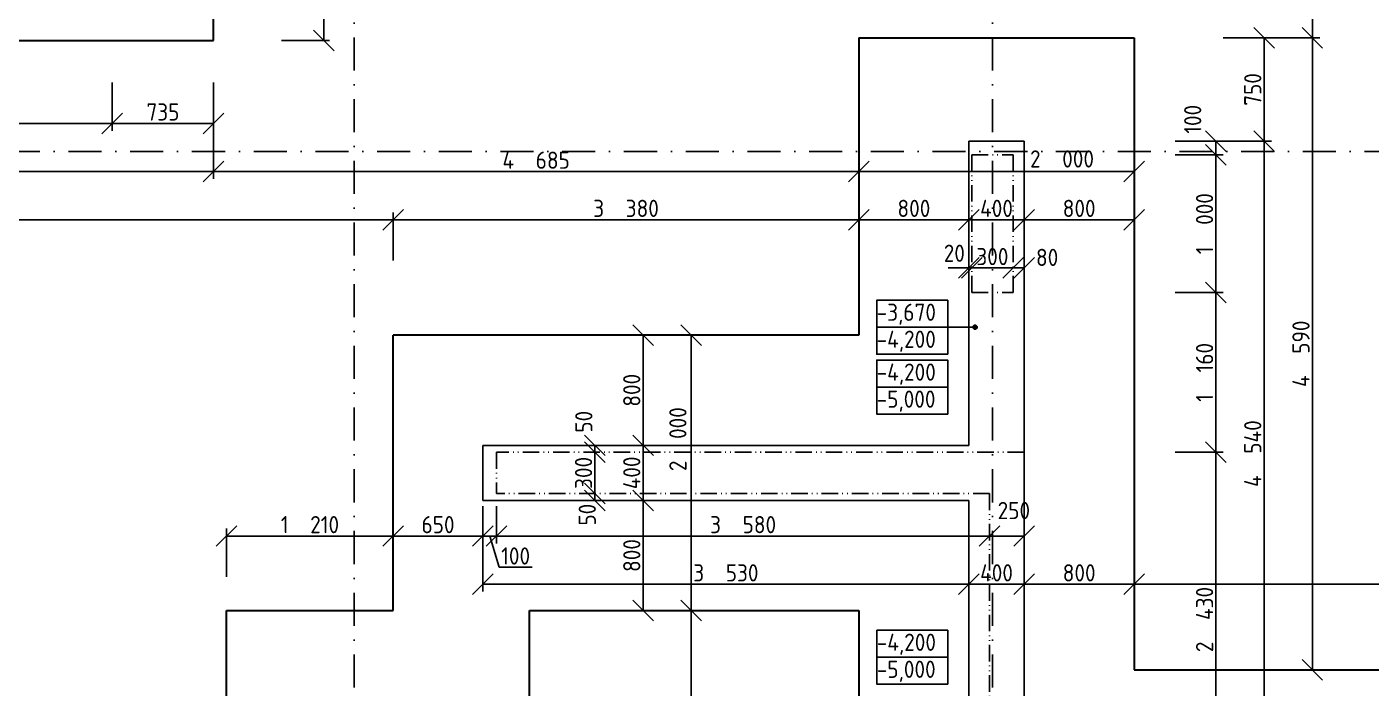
# Model space of a CAD drawing. Extents: x 4511820 to 5180432, y -1526536 to -944957.
# Drawn here: x 5102372 to 5112132, y -1452731 to -1447929 of the extents above; entities that cross this region are included whole.
import ezdxf

# ---------------------------------------------------------------- set-up
doc = ezdxf.new("R2010")
doc.units = 0
doc.header["$MEASUREMENT"] = 0
doc.linetypes.add('ACAD_ISO12W100', pattern=[22, 12, -3, 0.5, -3, 0.5, -3])
doc.linetypes.add('BODKOCIARKOVANA_3', pattern=[5.6, 3, -1.3, 0, -1.3])
doc.layers.get('0').update_dxf_attribs({"linetype": 'CONTINUOUS'})
doc.layers.get('Defpoints').update_dxf_attribs({"color": 61, "linetype": 'CONTINUOUS'})
for name, color, linetype in [('KÓTY', 4, 'CONTINUOUS'), ('MÚRY', 1, 'CONTINUOUS'), ('osi', 253, 'CONTINUOUS'), ('TENKÁ', 7, 'CONTINUOUS')]:
    doc.layers.add(name, color=color, linetype=linetype)
doc.styles.add('STYLE1', font='isocp.shx')
doc.dimstyles.new('STANDARD-50', dxfattribs={"dimtxt": 125, "dimasz": 150, "dimexe": 10, "dimexo": 200, "dimgap": 20, "dimtad": 1, "dimdsep": 46, "dimlunit": 6, "dimtxsty": 'STYLE1', "dimblk1": 'OBLIQUE', "dimblk2": 'OBLIQUE', "dimsah": 1, "dimcen": 2.5, "dimse1": 1, "dimse2": 1, "dimadec": 0, "dimazin": 0, "dimtfac": 1, "dimtmove": 1, "dimatfit": 3, "dimldrblk": 'OBLIQUE', "dimfxl": 1, "dimtolj": 1, "dimtzin": 0, "dimarcsym": 0})

# ---------------------------------------------------------------- blocks, each defined once
blk = doc.blocks.new('_OBLIQUE')
at = {"color": 0, "linetype": 'ByBlock'}
blk.add_line((-0.5, -0.5), (0.5, 0.5), dxfattribs=at)
blk = doc.blocks.new('*D37612')
at = {"layer": 'Defpoints', "color": 0}
for p in [(5106022.5, -1452168), (5106022.5, -1454568), (5107196.5, -1454568)]:
    blk.add_point(p, dxfattribs=at)
at = {"layer": 'KÓTY', "color": 0, "lineweight": -2}
blk.add_line((5107196.5, -1452168), (5107196.5, -1454568), dxfattribs=at)
at = {"layer": 'KÓTY', "color": 0, "linetype": 'ByBlock', "lineweight": -2, "xscale": 150, "yscale": 150, "zscale": 150}
for p, rotation in [((5107196.5, -1452168), 90), ((5107196.5, -1454568), 270)]:
    blk.add_blockref('_OBLIQUE', p, dxfattribs=dict(at, rotation=rotation))
at = {"layer": 'KÓTY', "color": 0, "insert": (5107114, -1453368), "char_height": 125, "attachment_point": 5, "rotation": 90, "style": 'STYLE1'}
blk.add_mtext('\\A1;2ﾠ400', dxfattribs=at)
blk = doc.blocks.new('*D37634')
at = {"layer": 'Defpoints', "color": 0}
for p in [(5107196.5, -1450168), (5107196.5, -1450168), (5107196.5, -1452168)]:
    blk.add_point(p, dxfattribs=at)
at = {"layer": 'KÓTY', "color": 0, "lineweight": -2}
blk.add_line((5107196.5, -1452168), (5107196.5, -1450168), dxfattribs=at)
at = {"layer": 'KÓTY', "color": 0, "linetype": 'ByBlock', "lineweight": -2, "xscale": 150, "yscale": 150, "zscale": 150}
for p, rotation in [((5107196.5, -1450168), 90), ((5107196.5, -1452168), 270)]:
    blk.add_blockref('_OBLIQUE', p, dxfattribs=dict(at, rotation=rotation))
at = {"layer": 'KÓTY', "color": 0, "insert": (5107098.957367, -1450923), "char_height": 125, "attachment_point": 5, "rotation": 90, "style": 'STYLE1'}
blk.add_mtext('\\A1;2ﾠ000', dxfattribs=at)
blk = doc.blocks.new('*D37635')
at = {"layer": 'Defpoints', "color": 0}
for p in [(5106022.5, -1451368), (5106846.5, -1451368), (5106022.5, -1452168)]:
    blk.add_point(p, dxfattribs=at)
at = {"layer": 'KÓTY', "color": 0, "lineweight": -2}
blk.add_line((5106846.5, -1452168), (5106846.5, -1451368), dxfattribs=at)
at = {"layer": 'KÓTY', "color": 0, "linetype": 'ByBlock', "lineweight": -2, "xscale": 150, "yscale": 150, "zscale": 150}
for p, rotation in [((5106846.5, -1451368), 90), ((5106846.5, -1452168), 270)]:
    blk.add_blockref('_OBLIQUE', p, dxfattribs=dict(at, rotation=rotation))
at = {"layer": 'KÓTY', "color": 0, "insert": (5106764, -1451768), "char_height": 125, "attachment_point": 5, "rotation": 90, "style": 'STYLE1'}
blk.add_mtext('\\A1;800', dxfattribs=at)
blk = doc.blocks.new('*D37636')
at = {"layer": 'Defpoints', "color": 0}
for p in [(5106846.5, -1450968), (5106846.5, -1450968), (5106846.5, -1451368)]:
    blk.add_point(p, dxfattribs=at)
at = {"layer": 'KÓTY', "color": 0, "lineweight": -2}
blk.add_line((5106846.5, -1451368), (5106846.5, -1450968), dxfattribs=at)
at = {"layer": 'KÓTY', "color": 0, "linetype": 'ByBlock', "lineweight": -2, "xscale": 150, "yscale": 150, "zscale": 150}
for p, rotation in [((5106846.5, -1450968), 90), ((5106846.5, -1451368), 270)]:
    blk.add_blockref('_OBLIQUE', p, dxfattribs=dict(at, rotation=rotation))
at = {"layer": 'KÓTY', "color": 0, "insert": (5106764, -1451168), "char_height": 125, "attachment_point": 5, "rotation": 90, "style": 'STYLE1'}
blk.add_mtext('\\A1;400', dxfattribs=at)
blk = doc.blocks.new('*D37637')
at = {"layer": 'Defpoints', "color": 0}
for p in [(5106846.5, -1450168), (5106846.5, -1450168), (5106846.5, -1450968)]:
    blk.add_point(p, dxfattribs=at)
at = {"layer": 'KÓTY', "color": 0, "lineweight": -2}
blk.add_line((5106846.5, -1450968), (5106846.5, -1450168), dxfattribs=at)
at = {"layer": 'KÓTY', "color": 0, "linetype": 'ByBlock', "lineweight": -2, "xscale": 150, "yscale": 150, "zscale": 150}
for p, rotation in [((5106846.5, -1450168), 90), ((5106846.5, -1450968), 270)]:
    blk.add_blockref('_OBLIQUE', p, dxfattribs=dict(at, rotation=rotation))
at = {"layer": 'KÓTY', "color": 0, "insert": (5106764, -1450568), "char_height": 125, "attachment_point": 5, "rotation": 90, "style": 'STYLE1'}
blk.add_mtext('\\A1;800', dxfattribs=at)
blk = doc.blocks.new('*D37638')
at = {"layer": 'Defpoints', "color": 0}
for p in [(5105782.5, -1451018), (5105782.5, -1451318), (5106496.5, -1451318)]:
    blk.add_point(p, dxfattribs=at)
at = {"layer": 'KÓTY', "color": 0, "lineweight": -2}
blk.add_line((5106496.5, -1451018), (5106496.5, -1451318), dxfattribs=at)
at = {"layer": 'KÓTY', "color": 0, "linetype": 'ByBlock', "lineweight": -2, "xscale": 150, "yscale": 150, "zscale": 150}
for p, rotation in [((5106496.5, -1451018), 90), ((5106496.5, -1451318), 270)]:
    blk.add_blockref('_OBLIQUE', p, dxfattribs=dict(at, rotation=rotation))
at = {"layer": 'KÓTY', "color": 0, "insert": (5106414, -1451168), "char_height": 125, "attachment_point": 5, "rotation": 90, "style": 'STYLE1'}
blk.add_mtext('\\A1;300', dxfattribs=at)
blk = doc.blocks.new('*D37639')
at = {"layer": 'Defpoints', "color": 0}
for p in [(5106496.5, -1450968), (5106496.5, -1450968), (5106496.5, -1451018)]:
    blk.add_point(p, dxfattribs=at)
at = {"layer": 'KÓTY', "color": 0, "lineweight": -2}
blk.add_line((5106496.5, -1451018), (5106496.5, -1450968), dxfattribs=at)
at = {"layer": 'KÓTY', "color": 0, "linetype": 'ByBlock', "lineweight": -2, "xscale": 150, "yscale": 150, "zscale": 150}
for p, rotation in [((5106496.5, -1450968), 90), ((5106496.5, -1451018), 270)]:
    blk.add_blockref('_OBLIQUE', p, dxfattribs=dict(at, rotation=rotation))
at = {"layer": 'KÓTY', "color": 0, "insert": (5106416, -1450796.5), "char_height": 125, "attachment_point": 5, "rotation": 90, "style": 'STYLE1'}
blk.add_mtext('\\A1;50', dxfattribs=at)
blk = doc.blocks.new('*D37640')
at = {"layer": 'Defpoints', "color": 0}
for p in [(5106496.5, -1451318), (5106496.5, -1451368), (5106496.5, -1451368)]:
    blk.add_point(p, dxfattribs=at)
at = {"layer": 'KÓTY', "color": 0, "lineweight": -2}
blk.add_line((5106496.5, -1451318), (5106496.5, -1451368), dxfattribs=at)
at = {"layer": 'KÓTY', "color": 0, "linetype": 'ByBlock', "lineweight": -2, "xscale": 150, "yscale": 150, "zscale": 150}
for p, rotation in [((5106496.5, -1451318), 90), ((5106496.5, -1451368), 270)]:
    blk.add_blockref('_OBLIQUE', p, dxfattribs=dict(at, rotation=rotation))
at = {"layer": 'KÓTY', "color": 0, "insert": (5106441, -1451471.5), "char_height": 125, "attachment_point": 5, "rotation": 90, "style": 'STYLE1'}
blk.add_mtext('\\A1;50', dxfattribs=at)
blk = doc.blocks.new('*D37660')
at = {"layer": 'Defpoints', "color": 0}
for p in [(5110412.5, -1450795.7), (5114922.5, -1450895), (5114922.5, -1451976.5)]:
    blk.add_point(p, dxfattribs=at)
at = {"layer": 'KÓTY', "color": 0, "lineweight": -2}
blk.add_line((5110412.5, -1451976.5), (5114922.5, -1451976.5), dxfattribs=at)
at = {"layer": 'KÓTY', "color": 0, "linetype": 'ByBlock', "lineweight": -2, "xscale": 150, "yscale": 150, "zscale": 150, "rotation": 180}
blk.add_blockref('_OBLIQUE', (5110412.5, -1451976.5), dxfattribs=at)
at = {"layer": 'KÓTY', "color": 0, "linetype": 'ByBlock', "lineweight": -2, "xscale": 150, "yscale": 150, "zscale": 150}
blk.add_blockref('_OBLIQUE', (5114922.5, -1451976.5), dxfattribs=at)
at = {"layer": 'KÓTY', "color": 0, "insert": (5112667.5, -1451894), "char_height": 125, "attachment_point": 5, "style": 'STYLE1'}
blk.add_mtext('\\A1;4ﾠ510', dxfattribs=at)
blk = doc.blocks.new('*D37663')
at = {"layer": 'Defpoints', "color": 0}
for p in [(5105782.5, -1451210), (5109362.5, -1451210), (5109362.5, -1451626.5)]:
    blk.add_point(p, dxfattribs=at)
at = {"layer": 'KÓTY', "color": 0, "lineweight": -2}
blk.add_line((5105782.5, -1451626.5), (5109362.5, -1451626.5), dxfattribs=at)
at = {"layer": 'KÓTY', "color": 0, "linetype": 'ByBlock', "lineweight": -2, "xscale": 150, "yscale": 150, "zscale": 150, "rotation": 180}
blk.add_blockref('_OBLIQUE', (5105782.5, -1451626.5), dxfattribs=at)
at = {"layer": 'KÓTY', "color": 0, "linetype": 'ByBlock', "lineweight": -2, "xscale": 150, "yscale": 150, "zscale": 150}
blk.add_blockref('_OBLIQUE', (5109362.5, -1451626.5), dxfattribs=at)
at = {"layer": 'KÓTY', "color": 0, "insert": (5107572.5, -1451544), "char_height": 125, "attachment_point": 5, "style": 'STYLE1'}
blk.add_mtext('\\A1;3ﾠ580', dxfattribs=at)
blk = doc.blocks.new('*D37665')
at = {"layer": 'Defpoints', "color": 0}
for p in [(5105682.5, -1451368), (5109212.5, -1451368), (5109212.5, -1451976.5)]:
    blk.add_point(p, dxfattribs=at)
at = {"layer": 'KÓTY', "color": 0, "lineweight": -2}
blk.add_line((5105682.5, -1451976.5), (5109212.5, -1451976.5), dxfattribs=at)
at = {"layer": 'KÓTY', "color": 0, "linetype": 'ByBlock', "lineweight": -2, "xscale": 150, "yscale": 150, "zscale": 150, "rotation": 180}
blk.add_blockref('_OBLIQUE', (5105682.5, -1451976.5), dxfattribs=at)
at = {"layer": 'KÓTY', "color": 0, "linetype": 'ByBlock', "lineweight": -2, "xscale": 150, "yscale": 150, "zscale": 150}
blk.add_blockref('_OBLIQUE', (5109212.5, -1451976.5), dxfattribs=at)
at = {"layer": 'KÓTY', "color": 0, "insert": (5107447.5, -1451894), "char_height": 125, "attachment_point": 5, "style": 'STYLE1'}
blk.add_mtext('\\A1;3ﾠ530', dxfattribs=at)
blk = doc.blocks.new('*D37666')
at = {"layer": 'Defpoints', "color": 0}
for p in [(5105682.5, -1451318), (5105782.5, -1451318), (5105682.5, -1451626.5)]:
    blk.add_point(p, dxfattribs=at)
at = {"layer": 'KÓTY', "color": 0, "lineweight": -2}
for p, q in [((5105782.5, -1451626.5), (5105682.5, -1451626.5)), ((5105800.8, -1451854), (5105732.5, -1451626.5)), ((5106040.8, -1451854), (5105800.8, -1451854))]:
    blk.add_line(p, q, dxfattribs=at)
at = {"layer": 'KÓTY', "color": 0, "linetype": 'ByBlock', "lineweight": -2, "xscale": 150, "yscale": 150, "zscale": 150, "rotation": 180}
blk.add_blockref('_OBLIQUE', (5105682.5, -1451626.5), dxfattribs=at)
at = {"layer": 'KÓTY', "color": 0, "linetype": 'ByBlock', "lineweight": -2, "xscale": 150, "yscale": 150, "zscale": 150}
blk.add_blockref('_OBLIQUE', (5105782.5, -1451626.5), dxfattribs=at)
at = {"layer": 'KÓTY', "color": 0, "insert": (5105920.8, -1451771.5), "char_height": 125, "attachment_point": 5, "style": 'STYLE1'}
blk.add_mtext('\\A1;100', dxfattribs=at)
blk = doc.blocks.new('*D37667')
at = {"layer": 'Defpoints', "color": 0}
for p in [(5105032.5, -1451368), (5105682.5, -1451368), (5105032.5, -1451626.5)]:
    blk.add_point(p, dxfattribs=at)
at = {"layer": 'KÓTY', "color": 0, "lineweight": -2}
blk.add_line((5105682.5, -1451626.5), (5105032.5, -1451626.5), dxfattribs=at)
at = {"layer": 'KÓTY', "color": 0, "linetype": 'ByBlock', "lineweight": -2, "xscale": 150, "yscale": 150, "zscale": 150, "rotation": 180}
blk.add_blockref('_OBLIQUE', (5105032.5, -1451626.5), dxfattribs=at)
at = {"layer": 'KÓTY', "color": 0, "linetype": 'ByBlock', "lineweight": -2, "xscale": 150, "yscale": 150, "zscale": 150}
blk.add_blockref('_OBLIQUE', (5105682.5, -1451626.5), dxfattribs=at)
at = {"layer": 'KÓTY', "color": 0, "insert": (5105357.5, -1451544), "char_height": 125, "attachment_point": 5, "style": 'STYLE1'}
blk.add_mtext('\\A1;650', dxfattribs=at)
blk = doc.blocks.new('*D37668')
at = {"layer": 'Defpoints', "color": 0}
for p in [(5103822.5, -1451626.5), (5103822.5, -1452168), (5105032.5, -1452168)]:
    blk.add_point(p, dxfattribs=at)
at = {"layer": 'KÓTY', "color": 0, "lineweight": -2}
blk.add_line((5105032.5, -1451626.5), (5103822.5, -1451626.5), dxfattribs=at)
at = {"layer": 'KÓTY', "color": 0, "linetype": 'ByBlock', "lineweight": -2, "xscale": 150, "yscale": 150, "zscale": 150, "rotation": 180}
blk.add_blockref('_OBLIQUE', (5103822.5, -1451626.5), dxfattribs=at)
at = {"layer": 'KÓTY', "color": 0, "linetype": 'ByBlock', "lineweight": -2, "xscale": 150, "yscale": 150, "zscale": 150}
blk.add_blockref('_OBLIQUE', (5105032.5, -1451626.5), dxfattribs=at)
at = {"layer": 'KÓTY', "color": 0, "insert": (5104427.5, -1451544), "char_height": 125, "attachment_point": 5, "style": 'STYLE1'}
blk.add_mtext('\\A1;1ﾠ210', dxfattribs=at)
blk = doc.blocks.new('*D37669')
at = {"layer": 'Defpoints', "color": 0}
for p in [(5109212.5, -1451976.5), (5109612.5, -1451976.5), (5109612.5, -1451976.5)]:
    blk.add_point(p, dxfattribs=at)
at = {"layer": 'KÓTY', "color": 0, "lineweight": -2}
blk.add_line((5109212.5, -1451976.5), (5109612.5, -1451976.5), dxfattribs=at)
at = {"layer": 'KÓTY', "color": 0, "linetype": 'ByBlock', "lineweight": -2, "xscale": 150, "yscale": 150, "zscale": 150, "rotation": 180}
blk.add_blockref('_OBLIQUE', (5109212.5, -1451976.5), dxfattribs=at)
at = {"layer": 'KÓTY', "color": 0, "linetype": 'ByBlock', "lineweight": -2, "xscale": 150, "yscale": 150, "zscale": 150}
blk.add_blockref('_OBLIQUE', (5109612.5, -1451976.5), dxfattribs=at)
at = {"layer": 'KÓTY', "color": 0, "insert": (5109412.5, -1451894), "char_height": 125, "attachment_point": 5, "style": 'STYLE1'}
blk.add_mtext('\\A1;400', dxfattribs=at)
blk = doc.blocks.new('*D37670')
at = {"layer": 'Defpoints', "color": 0}
for p in [(5109612.5, -1451976.5), (5110412.5, -1451976.5), (5110412.5, -1451976.5)]:
    blk.add_point(p, dxfattribs=at)
at = {"layer": 'KÓTY', "color": 0, "lineweight": -2}
blk.add_line((5109612.5, -1451976.5), (5110412.5, -1451976.5), dxfattribs=at)
at = {"layer": 'KÓTY', "color": 0, "linetype": 'ByBlock', "lineweight": -2, "xscale": 150, "yscale": 150, "zscale": 150, "rotation": 180}
blk.add_blockref('_OBLIQUE', (5109612.5, -1451976.5), dxfattribs=at)
at = {"layer": 'KÓTY', "color": 0, "linetype": 'ByBlock', "lineweight": -2, "xscale": 150, "yscale": 150, "zscale": 150}
blk.add_blockref('_OBLIQUE', (5110412.5, -1451976.5), dxfattribs=at)
at = {"layer": 'KÓTY', "color": 0, "insert": (5110012.5, -1451894), "char_height": 125, "attachment_point": 5, "style": 'STYLE1'}
blk.add_mtext('\\A1;800', dxfattribs=at)
blk = doc.blocks.new('*D37671')
at = {"layer": 'Defpoints', "color": 0}
for p in [(5109362.5, -1451626.5), (5109612.5, -1451626.5), (5109612.5, -1451626.5)]:
    blk.add_point(p, dxfattribs=at)
at = {"layer": 'KÓTY', "color": 0, "lineweight": -2}
blk.add_line((5109362.5, -1451626.5), (5109612.5, -1451626.5), dxfattribs=at)
at = {"layer": 'KÓTY', "color": 0, "linetype": 'ByBlock', "lineweight": -2, "xscale": 150, "yscale": 150, "zscale": 150, "rotation": 180}
blk.add_blockref('_OBLIQUE', (5109362.5, -1451626.5), dxfattribs=at)
at = {"layer": 'KÓTY', "color": 0, "linetype": 'ByBlock', "lineweight": -2, "xscale": 150, "yscale": 150, "zscale": 150}
blk.add_blockref('_OBLIQUE', (5109612.5, -1451626.5), dxfattribs=at)
at = {"layer": 'KÓTY', "color": 0, "insert": (5109538.3, -1451441.5), "char_height": 125, "attachment_point": 5, "style": 'STYLE1'}
blk.add_mtext('\\A1;250', dxfattribs=at)
blk = doc.blocks.new('*D37691')
at = {"layer": 'Defpoints', "color": 0}
for p in [(5109481.5, -1448758), (5111005.5, -1448758), (5109481.5, -1448858)]:
    blk.add_point(p, dxfattribs=at)
at = {"layer": 'KÓTY', "color": 0, "lineweight": -2}
blk.add_line((5111005.5, -1448858), (5111005.5, -1448758), dxfattribs=at)
at = {"layer": 'KÓTY', "color": 0, "linetype": 'ByBlock', "lineweight": -2, "xscale": 150, "yscale": 150, "zscale": 150}
for p, rotation in [((5111005.5, -1448758), 90), ((5111005.5, -1448858), 270)]:
    blk.add_blockref('_OBLIQUE', p, dxfattribs=dict(at, rotation=rotation))
at = {"layer": 'KÓTY', "color": 0, "insert": (5110837, -1448600), "char_height": 125, "attachment_point": 5, "rotation": 90, "style": 'STYLE1'}
blk.add_mtext('\\A1;100', dxfattribs=at)
blk = doc.blocks.new('*D37695')
at = {"layer": 'Defpoints', "color": 0}
for p in [(5110382.5, -1445983), (5110382.5, -1448008), (5111705.5, -1448008)]:
    blk.add_point(p, dxfattribs=at)
at = {"layer": 'KÓTY', "color": 0, "lineweight": -2}
blk.add_line((5111705.5, -1445983), (5111705.5, -1448008), dxfattribs=at)
at = {"layer": 'KÓTY', "color": 0, "linetype": 'ByBlock', "lineweight": -2, "xscale": 150, "yscale": 150, "zscale": 150}
for p, rotation in [((5111705.5, -1445983), 90), ((5111705.5, -1448008), 270)]:
    blk.add_blockref('_OBLIQUE', p, dxfattribs=dict(at, rotation=rotation))
at = {"layer": 'KÓTY', "color": 0, "insert": (5111615.5, -1447081), "char_height": 125, "attachment_point": 5, "rotation": 90, "style": 'STYLE1'}
blk.add_mtext('\\A1;2ﾠ025', dxfattribs=at)
blk = doc.blocks.new('*D37696')
at = {"layer": 'Defpoints', "color": 0}
for p in [(5110412.5, -1448008), (5110412.5, -1452598), (5111705.5, -1452598)]:
    blk.add_point(p, dxfattribs=at)
at = {"layer": 'KÓTY', "color": 0, "lineweight": -2}
blk.add_line((5111705.5, -1448008), (5111705.5, -1452598), dxfattribs=at)
at = {"layer": 'KÓTY', "color": 0, "linetype": 'ByBlock', "lineweight": -2, "xscale": 150, "yscale": 150, "zscale": 150}
for p, rotation in [((5111705.5, -1448008), 90), ((5111705.5, -1452598), 270)]:
    blk.add_blockref('_OBLIQUE', p, dxfattribs=dict(at, rotation=rotation))
at = {"layer": 'KÓTY', "color": 0, "insert": (5111623, -1450303), "char_height": 125, "attachment_point": 5, "rotation": 90, "style": 'STYLE1'}
blk.add_mtext('\\A1;4ﾠ590', dxfattribs=at)
blk = doc.blocks.new('*D37697')
at = {"layer": 'Defpoints', "color": 0}
for p in [(5109612.5, -1448758), (5109612.5, -1453298), (5111355.5, -1453298)]:
    blk.add_point(p, dxfattribs=at)
at = {"layer": 'KÓTY', "color": 0, "lineweight": -2}
blk.add_line((5111355.5, -1448758), (5111355.5, -1453298), dxfattribs=at)
at = {"layer": 'KÓTY', "color": 0, "linetype": 'ByBlock', "lineweight": -2, "xscale": 150, "yscale": 150, "zscale": 150}
for p, rotation in [((5111355.5, -1448758), 90), ((5111355.5, -1453298), 270)]:
    blk.add_blockref('_OBLIQUE', p, dxfattribs=dict(at, rotation=rotation))
at = {"layer": 'KÓTY', "color": 0, "insert": (5111273, -1451028), "char_height": 125, "attachment_point": 5, "rotation": 90, "style": 'STYLE1'}
blk.add_mtext('\\A1;4ﾠ540', dxfattribs=at)
blk = doc.blocks.new('*D37698')
at = {"layer": 'Defpoints', "color": 0}
for p in [(5109612.5, -1448008), (5111355.5, -1448008), (5109612.5, -1448758)]:
    blk.add_point(p, dxfattribs=at)
at = {"layer": 'KÓTY', "color": 0, "lineweight": -2}
blk.add_line((5111355.5, -1448758), (5111355.5, -1448008), dxfattribs=at)
at = {"layer": 'KÓTY', "color": 0, "linetype": 'ByBlock', "lineweight": -2, "xscale": 150, "yscale": 150, "zscale": 150}
for p, rotation in [((5111355.5, -1448008), 90), ((5111355.5, -1448758), 270)]:
    blk.add_blockref('_OBLIQUE', p, dxfattribs=dict(at, rotation=rotation))
at = {"layer": 'KÓTY', "color": 0, "insert": (5111273, -1448383), "char_height": 125, "attachment_point": 5, "rotation": 90, "style": 'STYLE1'}
blk.add_mtext('\\A1;750', dxfattribs=at)
blk = doc.blocks.new('*D37702')
at = {"layer": 'Defpoints', "color": 0}
for p in [(5109532.5, -1449858), (5109532.5, -1451018), (5111005.5, -1451018)]:
    blk.add_point(p, dxfattribs=at)
at = {"layer": 'KÓTY', "color": 0, "lineweight": -2}
blk.add_line((5111005.5, -1449858), (5111005.5, -1451018), dxfattribs=at)
at = {"layer": 'KÓTY', "color": 0, "linetype": 'ByBlock', "lineweight": -2, "xscale": 150, "yscale": 150, "zscale": 150}
for p, rotation in [((5111005.5, -1449858), 90), ((5111005.5, -1451018), 270)]:
    blk.add_blockref('_OBLIQUE', p, dxfattribs=dict(at, rotation=rotation))
at = {"layer": 'KÓTY', "color": 0, "insert": (5110923, -1450438), "char_height": 125, "attachment_point": 5, "rotation": 90, "style": 'STYLE1'}
blk.add_mtext('\\A1;1ﾠ160', dxfattribs=at)
blk = doc.blocks.new('*D37703')
at = {"layer": 'Defpoints', "color": 0}
for p in [(5109532.5, -1448858), (5109532.5, -1449858), (5111005.5, -1449858)]:
    blk.add_point(p, dxfattribs=at)
at = {"layer": 'KÓTY', "color": 0, "lineweight": -2}
blk.add_line((5111005.5, -1448858), (5111005.5, -1449858), dxfattribs=at)
at = {"layer": 'KÓTY', "color": 0, "linetype": 'ByBlock', "lineweight": -2, "xscale": 150, "yscale": 150, "zscale": 150}
for p, rotation in [((5111005.5, -1448858), 90), ((5111005.5, -1449858), 270)]:
    blk.add_blockref('_OBLIQUE', p, dxfattribs=dict(at, rotation=rotation))
at = {"layer": 'KÓTY', "color": 0, "insert": (5110923, -1449358), "char_height": 125, "attachment_point": 5, "rotation": 90, "style": 'STYLE1'}
blk.add_mtext('\\A1;1ﾠ000', dxfattribs=at)
blk = doc.blocks.new('*D37705')
at = {"layer": 'Defpoints', "color": 0}
for p in [(5109612.5, -1451018), (5109612.5, -1453448), (5111005.5, -1453448)]:
    blk.add_point(p, dxfattribs=at)
at = {"layer": 'KÓTY', "color": 0, "lineweight": -2}
blk.add_line((5111005.5, -1451018), (5111005.5, -1453448), dxfattribs=at)
at = {"layer": 'KÓTY', "color": 0, "linetype": 'ByBlock', "lineweight": -2, "xscale": 150, "yscale": 150, "zscale": 150}
for p, rotation in [((5111005.5, -1451018), 90), ((5111005.5, -1453448), 270)]:
    blk.add_blockref('_OBLIQUE', p, dxfattribs=dict(at, rotation=rotation))
at = {"layer": 'KÓTY', "color": 0, "insert": (5110923, -1452233), "char_height": 125, "attachment_point": 5, "rotation": 90, "style": 'STYLE1'}
blk.add_mtext('\\A1;2ﾠ430', dxfattribs=at)
blk = doc.blocks.new('*D37717')
at = {"layer": 'Defpoints', "color": 0}
for p in [(5108412.5, -1448451.5), (5110412.5, -1448451.5), (5110412.5, -1448979.5)]:
    blk.add_point(p, dxfattribs=at)
at = {"layer": 'KÓTY', "color": 0, "lineweight": -2}
blk.add_line((5108412.5, -1448979.5), (5110412.5, -1448979.5), dxfattribs=at)
at = {"layer": 'KÓTY', "color": 0, "linetype": 'ByBlock', "lineweight": -2, "xscale": 150, "yscale": 150, "zscale": 150, "rotation": 180}
blk.add_blockref('_OBLIQUE', (5108412.5, -1448979.5), dxfattribs=at)
at = {"layer": 'KÓTY', "color": 0, "linetype": 'ByBlock', "lineweight": -2, "xscale": 150, "yscale": 150, "zscale": 150}
blk.add_blockref('_OBLIQUE', (5110412.5, -1448979.5), dxfattribs=at)
at = {"layer": 'KÓTY', "color": 0, "insert": (5109888, -1448888), "char_height": 125, "attachment_point": 5, "style": 'STYLE1'}
blk.add_mtext('\\A1;2ﾠ000', dxfattribs=at)
blk = doc.blocks.new('*D37718')
at = {"layer": 'Defpoints', "color": 0}
for p in [(5108412.5, -1449329.5), (5105032.5, -1450961.5), (5108412.5, -1450961.5)]:
    blk.add_point(p, dxfattribs=at)
at = {"layer": 'KÓTY', "color": 0, "lineweight": -2}
blk.add_line((5105032.5, -1449329.5), (5108412.5, -1449329.5), dxfattribs=at)
at = {"layer": 'KÓTY', "color": 0, "linetype": 'ByBlock', "lineweight": -2, "xscale": 150, "yscale": 150, "zscale": 150, "rotation": 180}
blk.add_blockref('_OBLIQUE', (5105032.5, -1449329.5), dxfattribs=at)
at = {"layer": 'KÓTY', "color": 0, "linetype": 'ByBlock', "lineweight": -2, "xscale": 150, "yscale": 150, "zscale": 150}
blk.add_blockref('_OBLIQUE', (5108412.5, -1449329.5), dxfattribs=at)
at = {"layer": 'KÓTY', "color": 0, "insert": (5106722.5, -1449247), "char_height": 125, "attachment_point": 5, "style": 'STYLE1'}
blk.add_mtext('\\A1;3ﾠ380', dxfattribs=at)
blk = doc.blocks.new('*D37720')
at = {"layer": 'Defpoints', "color": 0}
for p in [(5103727.5, -1448471.5), (5108412.5, -1448451.5), (5108412.5, -1448979.5)]:
    blk.add_point(p, dxfattribs=at)
at = {"layer": 'KÓTY', "color": 0, "lineweight": -2}
blk.add_line((5103727.5, -1448979.5), (5108412.5, -1448979.5), dxfattribs=at)
at = {"layer": 'KÓTY', "color": 0, "linetype": 'ByBlock', "lineweight": -2, "xscale": 150, "yscale": 150, "zscale": 150, "rotation": 180}
blk.add_blockref('_OBLIQUE', (5103727.5, -1448979.5), dxfattribs=at)
at = {"layer": 'KÓTY', "color": 0, "linetype": 'ByBlock', "lineweight": -2, "xscale": 150, "yscale": 150, "zscale": 150}
blk.add_blockref('_OBLIQUE', (5108412.5, -1448979.5), dxfattribs=at)
at = {"layer": 'KÓTY', "color": 0, "insert": (5106070, -1448897), "char_height": 125, "attachment_point": 5, "style": 'STYLE1'}
blk.add_mtext('\\A1;4ﾠ685', dxfattribs=at)
blk = doc.blocks.new('*D37721')
at = {"layer": 'Defpoints', "color": 0}
for p in [(5100127.5, -1448028), (5103727.5, -1448028), (5103727.5, -1448979.5)]:
    blk.add_point(p, dxfattribs=at)
at = {"layer": 'KÓTY', "color": 0, "lineweight": -2}
blk.add_line((5100127.5, -1448979.5), (5103727.5, -1448979.5), dxfattribs=at)
at = {"layer": 'KÓTY', "color": 0, "linetype": 'ByBlock', "lineweight": -2, "xscale": 150, "yscale": 150, "zscale": 150, "rotation": 180}
blk.add_blockref('_OBLIQUE', (5100127.5, -1448979.5), dxfattribs=at)
at = {"layer": 'KÓTY', "color": 0, "linetype": 'ByBlock', "lineweight": -2, "xscale": 150, "yscale": 150, "zscale": 150}
blk.add_blockref('_OBLIQUE', (5103727.5, -1448979.5), dxfattribs=at)
at = {"layer": 'KÓTY', "color": 0, "insert": (5101927.5, -1448897), "char_height": 125, "attachment_point": 5, "style": 'STYLE1'}
blk.add_mtext('\\A1;3ﾠ600', dxfattribs=at)
blk = doc.blocks.new('*D37724')
at = {"layer": 'Defpoints', "color": 0}
for p in [(5097132.5, -1449329.5), (5097132.5, -1450168), (5105032.5, -1450168)]:
    blk.add_point(p, dxfattribs=at)
at = {"layer": 'KÓTY', "color": 0, "lineweight": -2}
blk.add_line((5105032.5, -1449329.5), (5097132.5, -1449329.5), dxfattribs=at)
at = {"layer": 'KÓTY', "color": 0, "linetype": 'ByBlock', "lineweight": -2, "xscale": 150, "yscale": 150, "zscale": 150, "rotation": 180}
blk.add_blockref('_OBLIQUE', (5097132.5, -1449329.5), dxfattribs=at)
at = {"layer": 'KÓTY', "color": 0, "linetype": 'ByBlock', "lineweight": -2, "xscale": 150, "yscale": 150, "zscale": 150}
blk.add_blockref('_OBLIQUE', (5105032.5, -1449329.5), dxfattribs=at)
at = {"layer": 'KÓTY', "color": 0, "insert": (5101082.5, -1449247), "char_height": 125, "attachment_point": 5, "style": 'STYLE1'}
blk.add_mtext('\\A1;7ﾠ900', dxfattribs=at)
blk = doc.blocks.new('*D37725')
at = {"layer": 'Defpoints', "color": 0}
for p in [(5108412.5, -1448758), (5109212.5, -1448758), (5108412.5, -1449329.5)]:
    blk.add_point(p, dxfattribs=at)
at = {"layer": 'KÓTY', "color": 0, "lineweight": -2}
blk.add_line((5109212.5, -1449329.5), (5108412.5, -1449329.5), dxfattribs=at)
at = {"layer": 'KÓTY', "color": 0, "linetype": 'ByBlock', "lineweight": -2, "xscale": 150, "yscale": 150, "zscale": 150, "rotation": 180}
blk.add_blockref('_OBLIQUE', (5108412.5, -1449329.5), dxfattribs=at)
at = {"layer": 'KÓTY', "color": 0, "linetype": 'ByBlock', "lineweight": -2, "xscale": 150, "yscale": 150, "zscale": 150}
blk.add_blockref('_OBLIQUE', (5109212.5, -1449329.5), dxfattribs=at)
at = {"layer": 'KÓTY', "color": 0, "insert": (5108812.5, -1449247), "char_height": 125, "attachment_point": 5, "style": 'STYLE1'}
blk.add_mtext('\\A1;800', dxfattribs=at)
blk = doc.blocks.new('*D37726')
at = {"layer": 'Defpoints', "color": 0}
for p in [(5109212.5, -1448758), (5109612.5, -1448758), (5109612.5, -1449329.5)]:
    blk.add_point(p, dxfattribs=at)
at = {"layer": 'KÓTY', "color": 0, "lineweight": -2}
blk.add_line((5109212.5, -1449329.5), (5109612.5, -1449329.5), dxfattribs=at)
at = {"layer": 'KÓTY', "color": 0, "linetype": 'ByBlock', "lineweight": -2, "xscale": 150, "yscale": 150, "zscale": 150, "rotation": 180}
blk.add_blockref('_OBLIQUE', (5109212.5, -1449329.5), dxfattribs=at)
at = {"layer": 'KÓTY', "color": 0, "linetype": 'ByBlock', "lineweight": -2, "xscale": 150, "yscale": 150, "zscale": 150}
blk.add_blockref('_OBLIQUE', (5109612.5, -1449329.5), dxfattribs=at)
at = {"layer": 'KÓTY', "color": 0, "insert": (5109412.5, -1449247), "char_height": 125, "attachment_point": 5, "style": 'STYLE1'}
blk.add_mtext('\\A1;400', dxfattribs=at)
blk = doc.blocks.new('*D37727')
at = {"layer": 'Defpoints', "color": 0}
for p in [(5109612.5, -1448758), (5110412.5, -1448758), (5110412.5, -1449329.5)]:
    blk.add_point(p, dxfattribs=at)
at = {"layer": 'KÓTY', "color": 0, "lineweight": -2}
blk.add_line((5109612.5, -1449329.5), (5110412.5, -1449329.5), dxfattribs=at)
at = {"layer": 'KÓTY', "color": 0, "linetype": 'ByBlock', "lineweight": -2, "xscale": 150, "yscale": 150, "zscale": 150, "rotation": 180}
blk.add_blockref('_OBLIQUE', (5109612.5, -1449329.5), dxfattribs=at)
at = {"layer": 'KÓTY', "color": 0, "linetype": 'ByBlock', "lineweight": -2, "xscale": 150, "yscale": 150, "zscale": 150}
blk.add_blockref('_OBLIQUE', (5110412.5, -1449329.5), dxfattribs=at)
at = {"layer": 'KÓTY', "color": 0, "insert": (5110012.5, -1449247), "char_height": 125, "attachment_point": 5, "style": 'STYLE1'}
blk.add_mtext('\\A1;800', dxfattribs=at)
blk = doc.blocks.new('*D37729')
at = {"layer": 'Defpoints', "color": 0}
for p in [(5109532.5, -1449679.5), (5109232.5, -1449858), (5109532.5, -1449858)]:
    blk.add_point(p, dxfattribs=at)
at = {"layer": 'KÓTY', "color": 0, "lineweight": -2}
blk.add_line((5109232.5, -1449679.5), (5109532.5, -1449679.5), dxfattribs=at)
at = {"layer": 'KÓTY', "color": 0, "linetype": 'ByBlock', "lineweight": -2, "xscale": 150, "yscale": 150, "zscale": 150, "rotation": 180}
blk.add_blockref('_OBLIQUE', (5109232.5, -1449679.5), dxfattribs=at)
at = {"layer": 'KÓTY', "color": 0, "linetype": 'ByBlock', "lineweight": -2, "xscale": 150, "yscale": 150, "zscale": 150}
blk.add_blockref('_OBLIQUE', (5109532.5, -1449679.5), dxfattribs=at)
at = {"layer": 'KÓTY', "color": 0, "insert": (5109382.5, -1449597), "char_height": 125, "attachment_point": 5, "style": 'STYLE1'}
blk.add_mtext('\\A1;300', dxfattribs=at)
blk = doc.blocks.new('*D37730')
at = {"layer": 'Defpoints', "color": 0}
for p in [(5109612.5, -1449679.5), (5109532.5, -1449858), (5109612.5, -1449858)]:
    blk.add_point(p, dxfattribs=at)
at = {"layer": 'KÓTY', "color": 0, "lineweight": -2}
blk.add_line((5109532.5, -1449679.5), (5109612.5, -1449679.5), dxfattribs=at)
at = {"layer": 'KÓTY', "color": 0, "linetype": 'ByBlock', "lineweight": -2, "xscale": 150, "yscale": 150, "zscale": 150, "rotation": 180}
blk.add_blockref('_OBLIQUE', (5109532.5, -1449679.5), dxfattribs=at)
at = {"layer": 'KÓTY', "color": 0, "linetype": 'ByBlock', "lineweight": -2, "xscale": 150, "yscale": 150, "zscale": 150}
blk.add_blockref('_OBLIQUE', (5109612.5, -1449679.5), dxfattribs=at)
at = {"layer": 'KÓTY', "color": 0, "insert": (5109780, -1449603), "char_height": 125, "attachment_point": 5, "style": 'STYLE1'}
blk.add_mtext('\\A1;80', dxfattribs=at)
blk = doc.blocks.new('*D37731')
at = {"layer": 'Defpoints', "color": 0}
for p in [(5109212.5, -1449679.5), (5109212.5, -1449858), (5109232.5, -1449858)]:
    blk.add_point(p, dxfattribs=at)
at = {"layer": 'KÓTY', "color": 0, "lineweight": -2}
for p, q in [((5109212.5, -1449679.5), (5109062.5, -1449679.5)), ((5109232.5, -1449679.5), (5109212.5, -1449679.5)), ((5109232.5, -1449679.5), (5109382.5, -1449679.5))]:
    blk.add_line(p, q, dxfattribs=at)
at = {"layer": 'KÓTY', "color": 0, "linetype": 'ByBlock', "lineweight": -2, "xscale": 150, "yscale": 150, "zscale": 150}
blk.add_blockref('_OBLIQUE', (5109212.5, -1449679.5), dxfattribs=at)
at = {"layer": 'KÓTY', "color": 0, "linetype": 'ByBlock', "lineweight": -2, "xscale": 150, "yscale": 150, "zscale": 150, "rotation": 180}
blk.add_blockref('_OBLIQUE', (5109232.5, -1449679.5), dxfattribs=at)
at = {"layer": 'KÓTY', "color": 0, "insert": (5109106, -1449573), "char_height": 125, "attachment_point": 5, "style": 'STYLE1'}
blk.add_mtext('\\A1;20', dxfattribs=at)
blk = doc.blocks.new('*D37762')
at = {"layer": 'Defpoints', "color": 0}
for p in [(5102992.5, -1447028), (5103727.5, -1447028), (5103727.5, -1448629.5)]:
    blk.add_point(p, dxfattribs=at)
at = {"layer": 'KÓTY', "color": 0, "lineweight": -2}
blk.add_line((5102992.5, -1448629.5), (5103727.5, -1448629.5), dxfattribs=at)
at = {"layer": 'KÓTY', "color": 0, "linetype": 'ByBlock', "lineweight": -2, "xscale": 150, "yscale": 150, "zscale": 150, "rotation": 180}
blk.add_blockref('_OBLIQUE', (5102992.5, -1448629.5), dxfattribs=at)
at = {"layer": 'KÓTY', "color": 0, "linetype": 'ByBlock', "lineweight": -2, "xscale": 150, "yscale": 150, "zscale": 150}
blk.add_blockref('_OBLIQUE', (5103727.5, -1448629.5), dxfattribs=at)
at = {"layer": 'KÓTY', "color": 0, "insert": (5103360, -1448547), "char_height": 125, "attachment_point": 5, "style": 'STYLE1'}
blk.add_mtext('\\A1;735', dxfattribs=at)
blk = doc.blocks.new('*D37763')
at = {"layer": 'Defpoints', "color": 0}
for p in [(5101132.5, -1447028), (5102992.5, -1447028), (5101132.5, -1448629.5)]:
    blk.add_point(p, dxfattribs=at)
at = {"layer": 'KÓTY', "color": 0, "lineweight": -2}
blk.add_line((5102992.5, -1448629.5), (5101132.5, -1448629.5), dxfattribs=at)
at = {"layer": 'KÓTY', "color": 0, "linetype": 'ByBlock', "lineweight": -2, "xscale": 150, "yscale": 150, "zscale": 150, "rotation": 180}
blk.add_blockref('_OBLIQUE', (5101132.5, -1448629.5), dxfattribs=at)
at = {"layer": 'KÓTY', "color": 0, "linetype": 'ByBlock', "lineweight": -2, "xscale": 150, "yscale": 150, "zscale": 150}
blk.add_blockref('_OBLIQUE', (5102992.5, -1448629.5), dxfattribs=at)
at = {"layer": 'KÓTY', "color": 0, "insert": (5102062.5, -1448547), "char_height": 125, "attachment_point": 5, "style": 'STYLE1'}
blk.add_mtext('\\A1;1ﾠ860', dxfattribs=at)
blk = doc.blocks.new('*D37815')
at = {"layer": 'Defpoints', "color": 0}
for p in [(5103727.5, -1445458), (5103727.5, -1448028), (5104529, -1448028)]:
    blk.add_point(p, dxfattribs=at)
at = {"layer": 'KÓTY', "color": 0, "lineweight": -2}
blk.add_line((5104529, -1445458), (5104529, -1448028), dxfattribs=at)
at = {"layer": 'KÓTY', "color": 0, "linetype": 'ByBlock', "lineweight": -2, "xscale": 150, "yscale": 150, "zscale": 150}
for p, rotation in [((5104529, -1445458), 90), ((5104529, -1448028), 270)]:
    blk.add_blockref('_OBLIQUE', p, dxfattribs=dict(at, rotation=rotation))
at = {"layer": 'KÓTY', "color": 0, "insert": (5104446.5, -1446743), "char_height": 125, "attachment_point": 5, "rotation": 90, "style": 'STYLE1'}
blk.add_mtext('\\A1;2ﾠ570', dxfattribs=at)

msp = doc.modelspace()

# ---------------------------------------------------------------- hatches: boundary and pattern name
at = {"layer": 'KÓTY', "ltscale": 0.25}
msp.add_hatch(color=256, dxfattribs=at).paths.add_polyline_path([(5109242, -1450110, 1), (5109272, -1450110, 1)])

# ---------------------------------------------------------------- linework, layer by layer
at = {"layer": 'KÓTY'}
for p, q in [((5111408.903, -1448008), (5111058.903, -1448008)), ((5111758.903, -1448008), (5111408.903, -1448008)), ((5104220.097, -1448028), (5104570.097, -1448028)), ((5102992.5, -1448682.903), (5102992.5, -1448332.903)), ((5103727.5, -1448682.903), (5103727.5, -1448332.903)), ((5103727.5, -1449032.903), (5103727.5, -1448682.903)), ((5111058.903, -1448758), (5110708.903, -1448758)), ((5111408.903, -1448758), (5111058.903, -1448758)), ((5111058.903, -1448858), (5110708.903, -1448858)), ((5105032.5, -1449276.097), (5105032.5, -1449626.097)), ((5111058.903, -1449858), (5110708.903, -1449858)), ((5109257, -1450110), (5109057.816, -1450110)), ((5111058.903, -1451018), (5110708.903, -1451018)), ((5105682.5, -1451679.903), (5105682.5, -1451410.5)), ((5105782.5, -1451679.903), (5105782.5, -1451410.5)), ((5103822.5, -1451573.097), (5103822.5, -1451923.097)), ((5105682.5, -1452029.903), (5105682.5, -1451679.903))]:
    msp.add_line(p, q, dxfattribs=at)
at = {"layer": 'KÓTY', "ltscale": 0.25}
msp.add_circle((5109257, -1450110), 15, dxfattribs=at)
at = {"layer": 'MÚRY', "linetype": 'Continuous', "lineweight": 30}
for p, q in [((5103727.5, -1448028), (5103727.5, -1445458)), ((5108412.5, -1448008), (5110412.5, -1448008)), ((5108412.5, -1448008), (5108412.5, -1450168)), ((5110412.5, -1448008), (5110412.5, -1452598)), ((5100127.5, -1448028), (5103727.5, -1448028)), ((5105032.5, -1452168), (5105032.5, -1450168)), ((5108412.5, -1450168), (5105032.5, -1450168)), ((5103822.5, -1454568), (5103822.5, -1452168)), ((5103822.5, -1452168), (5105032.5, -1452168)), ((5106022.5, -1454568), (5106022.5, -1452168)), ((5106022.5, -1452168), (5108412.5, -1452168)), ((5108412.5, -1452168), (5108412.5, -1467812.5)), ((5110412.5, -1452598), (5148222.5, -1452598))]:
    msp.add_line(p, q, dxfattribs=at)
at = {"layer": 'osi', "linetype": 'BODKOCIARKOVANA_3', "ltscale": 80}
for p, q in [((5104747.5, -1437250.906), (5104747.5, -1469178.809)), ((5109382.5, -1437250.906), (5109382.5, -1469178.809)), ((5158927.164, -1448833), (5092648, -1448833))]:
    msp.add_line(p, q, dxfattribs=at)
at = {"layer": 'TENKÁ', "linetype": 'Continuous', "lineweight": 25}
for p, q in [((5109212.5, -1448758), (5109612.5, -1448758)), ((5109212.5, -1448758), (5109212.5, -1450968)), ((5109612.5, -1448758), (5109612.5, -1453298)), ((5105682.5, -1451368), (5105682.5, -1450968)), ((5109212.5, -1450968), (5105682.5, -1450968)), ((5109212.5, -1451368), (5105682.5, -1451368)), ((5109212.5, -1451368), (5109212.5, -1466408))]:
    msp.add_line(p, q, dxfattribs=at)
at = {"layer": 'TENKÁ', "color": 40, "linetype": 'ACAD_ISO12W100', "ltscale": 10}
for p, q in [((5109232.5, -1448858), (5109532.5, -1448858)), ((5109232.5, -1448858), (5109232.5, -1449858)), ((5109532.5, -1448858), (5109532.5, -1449858)), ((5109232.5, -1449858), (5109532.5, -1449858)), ((5109612.5, -1451018), (5105782.5, -1451018)), ((5105782.5, -1451018), (5105782.5, -1451318)), ((5109362.5, -1451318), (5105782.5, -1451318)), ((5109362.5, -1451318), (5109362.5, -1466408))]:
    msp.add_line(p, q, dxfattribs=at)
at = {"layer": 'TENKÁ', "ltscale": 0.25}
for points in [[(5109057.816, -1450110), (5109057.816, -1449913.75), (5108543.184, -1449913.75), (5108543.184, -1450110)], [(5109057.816, -1450306.25), (5109057.816, -1450110), (5108543.184, -1450110), (5108543.184, -1450306.25)], [(5109057.816, -1450544.75), (5109057.816, -1450348.5), (5108543.184, -1450348.5), (5108543.184, -1450544.75)], [(5109057.816, -1450741), (5109057.816, -1450544.75), (5108543.184, -1450544.75), (5108543.184, -1450741)], [(5109058.816, -1452506.802), (5109058.816, -1452310.552), (5108544.184, -1452310.552), (5108544.184, -1452506.802)], [(5109058.816, -1452703.052), (5109058.816, -1452506.802), (5108544.184, -1452506.802), (5108544.184, -1452703.052)]]:
    msp.add_lwpolyline(points, close=True, dxfattribs=at)

# ---------------------------------------------------------------- texts
at = {"layer": 'TENKÁ', "ltscale": 0.25, "style": 'STYLE1'}
for s, p in [('-3,670', (5108542.073, -1450063.951)), ('-4,200', (5108542.073, -1450260.201)), ('-4,200', (5108542.073, -1450498.701)), ('-5,000', (5108542.073, -1450694.951)), ('-4,200', (5108543.073, -1452460.753)), ('-5,000', (5108543.073, -1452657.003))]:
    msp.add_text(s, height=125, dxfattribs=at).set_placement(p)

# ---------------------------------------------------------------- dimensions: what is measured, and where the dimension line sits
at = {"layer": 'KÓTY'}
for base, p1, p2, picture, middle in [((5104529, -1448028), (5103727.5, -1445458), (5103727.5, -1448028), '*D37815', (5104446.457, -1446743)), ((5111355.5, -1448008), (5109612.5, -1448758), (5109612.5, -1448008), '*D37698', (5111273, -1448383)), ((5111705.5, -1452598), (5110412.5, -1448008), (5110412.5, -1452598), '*D37696', (5111622.957, -1450303)), ((5111355.5, -1453298), (5109612.5, -1448758), (5109612.5, -1453298), '*D37697', (5111272.957, -1451028)), ((5111005.5, -1449858), (5109532.5, -1448858), (5109532.5, -1449858), '*D37703', (5110922.957, -1449358)), ((5111005.5, -1451018), (5109532.5, -1449858), (5109532.5, -1451018), '*D37702', (5110922.957, -1450438)), ((5106846.5, -1450168), (5106846.5, -1450968), (5106846.5, -1450168), '*D37637', (5106764, -1450568)), ((5106846.5, -1450968), (5106846.5, -1451368), (5106846.5, -1450968), '*D37636', (5106764, -1451168)), ((5106496.5, -1451318), (5105782.5, -1451018), (5105782.5, -1451318), '*D37638', (5106414, -1451168)), ((5111005.5, -1453448), (5109612.5, -1451018), (5109612.5, -1453448), '*D37705', (5110922.957, -1452233)), ((5106846.5, -1451368), (5106022.5, -1452168), (5106022.5, -1451368), '*D37635', (5106764, -1451768))]:
    dim = msp.add_linear_dim(base=base, p1=p1, p2=p2, angle=90, dimstyle='STANDARD-50', override={"dimtxsty": 'STYLE1', "dimldrblk": 'OBLIQUE'}, dxfattribs=at)
    dim.commit()
    dim.dimension.update_dxf_attribs({"geometry": picture, "text_midpoint": middle})
for base, p1, p2, picture, middle in [((5111705.5, -1448008), (5110382.5, -1445983), (5110382.5, -1448008), '*D37695', (5111698, -1447081)), ((5107196.5, -1450168), (5107196.5, -1452168), (5107196.5, -1450168), '*D37634', (5107181.5, -1450923)), ((5106496.5, -1450968), (5106496.5, -1451018), (5106496.5, -1450968), '*D37639', (5106498.5, -1450796.5)), ((5106496.5, -1451368), (5106496.5, -1451318), (5106496.5, -1451368), '*D37640', (5106523.5, -1451471.5))]:
    dim = msp.add_linear_dim(base=base, p1=p1, p2=p2, angle=90, dimstyle='STANDARD-50', override={"dimtxsty": 'STYLE1', "dimldrblk": 'OBLIQUE'}, dxfattribs=at)
    dim.commit()
    dim.dimension.update_dxf_attribs({"geometry": picture, "text_midpoint": middle, "dimtype": 160})
for base, p1, p2, picture, middle in [((5101132.5, -1448629.5), (5102992.5, -1447028), (5101132.5, -1447028), '*D37763', (5102062.5, -1448546.957)), ((5103727.5, -1448629.5), (5102992.5, -1447028), (5103727.5, -1447028), '*D37762', (5103360, -1448547)), ((5103727.5, -1448979.5), (5100127.5, -1448028), (5103727.5, -1448028), '*D37721', (5101927.5, -1448896.957)), ((5108412.5, -1448979.5), (5103727.5, -1448471.5), (5108412.5, -1448451.5), '*D37720', (5106070, -1448896.957)), ((5108412.5, -1449329.5), (5109212.5, -1448758), (5108412.5, -1448758), '*D37725', (5108812.5, -1449247)), ((5109612.5, -1449329.5), (5109212.5, -1448758), (5109612.5, -1448758), '*D37726', (5109412.5, -1449247)), ((5110412.5, -1449329.5), (5109612.5, -1448758), (5110412.5, -1448758), '*D37727', (5110012.5, -1449247)), ((5097132.5, -1449329.5), (5105032.5, -1450168), (5097132.5, -1450168), '*D37724', (5101082.5, -1449246.957)), ((5108412.5, -1449329.5), (5105032.5, -1450961.5), (5108412.5, -1450961.5), '*D37718', (5106722.5, -1449246.957)), ((5109532.5, -1449679.5), (5109232.5, -1449858), (5109532.5, -1449858), '*D37729', (5109382.5, -1449597)), ((5114922.5, -1451976.5), (5110412.5, -1450795.661), (5114922.5, -1450895), '*D37660', (5112667.5, -1451893.957)), ((5109362.5, -1451626.5), (5105782.5, -1451210), (5109362.5, -1451210), '*D37663', (5107572.5, -1451543.957)), ((5105682.5, -1451626.5), (5105782.5, -1451318), (5105682.5, -1451318), '*D37666', (5105820.75, -1451771.5)), ((5105032.5, -1451626.5), (5105682.5, -1451368), (5105032.5, -1451368), '*D37667', (5105357.5, -1451544)), ((5109212.5, -1451976.5), (5105682.5, -1451368), (5109212.5, -1451368), '*D37665', (5107447.5, -1451893.957)), ((5109612.5, -1451626.5), (5109362.5, -1451626.5), (5109612.5, -1451626.5), '*D37671', (5109538.25, -1451441.5)), ((5103822.5, -1451626.5), (5105032.5, -1452168), (5103822.5, -1452168), '*D37668', (5104427.5, -1451543.957)), ((5109612.5, -1451976.5), (5109212.5, -1451976.5), (5109612.5, -1451976.5), '*D37669', (5109412.5, -1451894)), ((5110412.5, -1451976.5), (5109612.5, -1451976.5), (5110412.5, -1451976.5), '*D37670', (5110012.5, -1451894))]:
    dim = msp.add_linear_dim(base=base, p1=p1, p2=p2, dimstyle='STANDARD-50', override={"dimtxsty": 'STYLE1', "dimldrblk": 'OBLIQUE'}, dxfattribs=at)
    dim.commit()
    dim.dimension.update_dxf_attribs({"geometry": picture, "text_midpoint": middle})
for base, p1, p2, picture, middle in [((5110412.5, -1448979.5), (5108412.5, -1448451.5), (5110412.5, -1448451.5), '*D37717', (5109888, -1448970.5)), ((5109212.5, -1449679.5), (5109232.5, -1449858), (5109212.5, -1449858), '*D37731', (5109106, -1449655.5)), ((5109612.5, -1449679.5), (5109532.5, -1449858), (5109612.5, -1449858), '*D37730', (5109780, -1449685.5))]:
    dim = msp.add_linear_dim(base=base, p1=p1, p2=p2, dimstyle='STANDARD-50', override={"dimtxsty": 'STYLE1', "dimldrblk": 'OBLIQUE'}, dxfattribs=at)
    dim.commit()
    dim.dimension.update_dxf_attribs({"geometry": picture, "text_midpoint": middle, "dimtype": 160})
dim = msp.add_linear_dim(base=(5111005.5, -1448758), p1=(5109481.5, -1448858), p2=(5109481.5, -1448758), angle=90, dimstyle='STANDARD-50', dxfattribs=at)
dim.commit()
dim.dimension.update_dxf_attribs({"geometry": '*D37691', "text_midpoint": (5110919.5, -1448600), "dimtype": 160})
dim = msp.add_linear_dim(base=(5107196.5, -1454568), p1=(5106022.5, -1452168), p2=(5106022.5, -1454568), angle=90, dimstyle='STANDARD-50', dxfattribs=at)
dim.commit()
dim.dimension.update_dxf_attribs({"geometry": '*D37612', "text_midpoint": (5107113.957, -1453368)})

doc.saveas('drawing.dxf')
